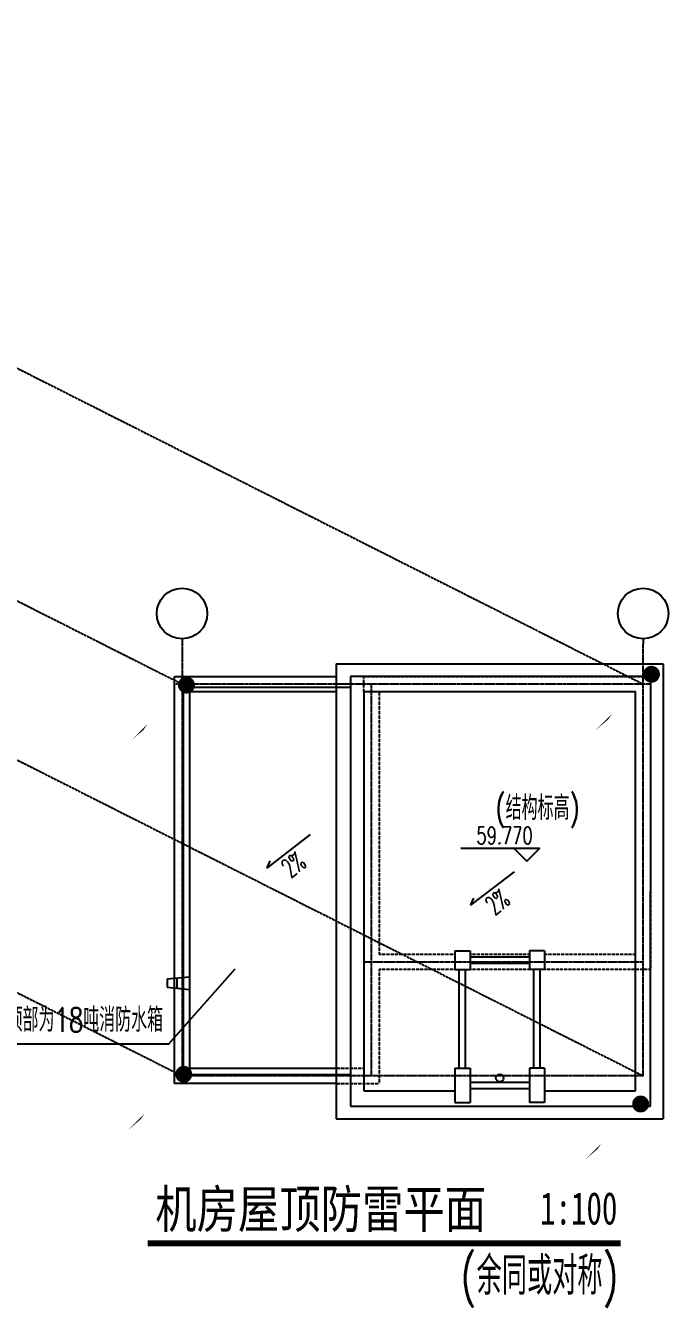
# Model space of a CAD drawing. Extents: x -170759 to 304867, y -311201 to 112352.
# Drawn here: x 95677 to 105853, y 43112 to 63396 of the extents above; entities that cross this region are included whole.
import ezdxf

# ---------------------------------------------------------------- set-up
doc = ezdxf.new("R2010")
doc.units = 0
doc.linetypes.add('DASH', pattern=[0.35, 0.25, -0.1])
doc.linetypes.add('DOTE', pattern=[2.42, 2, -0.2, 0.02, -0.2])
for name, color, linetype in [('AXIS', 3, 'CONTINUOUS'), ('DOOR', 2, 'CONTINUOUS'), ('DOTE', 251, 'CONTINUOUS'), ('LAYER2', 7, 'CONTINUOUS'), ('LTN_WIRE', 1, 'CONTINUOUS'), ('PUB_DIM1', 3, 'CONTINUOUS'), ('TEX', 7, 'CONTINUOUS'), ('TEXT', 6, 'CONTINUOUS'), ('WALL', 7, 'CONTINUOUS'), ('WZ', 3, 'CONTINUOUS')]:
    doc.layers.add(name, color=color, linetype=linetype)
doc.styles.add('-黑体', font='SIMHEI.TTF', dxfattribs={"width": 0.8})
doc.styles.add('HZ1', font='txt', dxfattribs={"bigfont": 'hzk'})
doc.styles.add('HZS', font='txt', dxfattribs={"width": 0.7, "bigfont": 'HZS'})
doc.styles.add('HZTXT', font='txt.shx', dxfattribs={"width": 0.8, "bigfont": 'hztxt.shx'})
doc.styles.add('HZXXX', font='romans', dxfattribs={"width": 0.7, "bigfont": 'hzs'})
doc.styles.add('SONG', font='SimSun.ttf', dxfattribs={"height": 600})

# ---------------------------------------------------------------- blocks, each defined once
blk = doc.blocks.new('A$C31A77FF5')
at = {"layer": 'LAYER2', "color": 6}
blk.add_lwpolyline([(193, 207, 0, 0, 0), (517, 640, 96, 0, 0), (710, 932, 0, 0, 0)], format="xyseb", dxfattribs=at)
at = {"layer": 'LAYER2', "color": 6, "const_width": 134}
blk.add_lwpolyline([(93, 187, -1), (173, 79, -1)], format="xyb", close=True, dxfattribs=at)

msp = doc.modelspace()

# ---------------------------------------------------------------- linework, layer by layer
at = {"layer": 'AXIS'}
for p, q in [((98153.38706, 53692.1187), (98153.38706, 53601.67942)), ((105453.38706, 53692.1187), (105453.38706, 53601.67942)), ((103653.38706, 48656.31643), (102713.38706, 48656.31643)), ((103653.38706, 48556.31643), (102713.38706, 48556.31643)), ((102543.38706, 46896.31643), (102543.38706, 48456.31643)), ((102643.38706, 46896.31643), (102643.38706, 48456.31643)), ((103723.38706, 46896.31643), (103723.38706, 48456.31643)), ((103823.38706, 46896.31643), (103823.38706, 48456.31643)), ((102713.38706, 46676.31643), (103653.38706, 46676.31643)), ((102713.38706, 46576.31643), (103653.38706, 46576.31643))]:
    msp.add_line(p, q, dxfattribs=at)
for centre, radius in [((98153.38706, 54092.1187), 400), ((105453.38706, 54092.1187), 400), ((103183.38706, 46739.95525), 60)]:
    msp.add_circle(centre, radius, dxfattribs=at)
at = {"layer": 'DOOR'}
for p, q in [((100593.38706, 53296.31643), (105773.38706, 53296.31643)), ((100593.38706, 53296.31643), (100593.38706, 46098.16368)), ((105773.38706, 53296.31643), (105773.38706, 46098.16368)), ((101033.38706, 52856.31643), (105333.38706, 52856.31643)), ((101033.38706, 52856.31643), (101033.38706, 46538.16368)), ((105333.38706, 46538.16368), (105333.38706, 52856.31643)), ((102473.38706, 48756.31643), (102473.38706, 48456.31643)), ((102473.38706, 48756.31643), (102713.38706, 48756.31643)), ((102713.38706, 48756.31643), (102713.38706, 48456.31643)), ((103653.38706, 48756.31643), (103653.38706, 48456.31643)), ((103893.38706, 48756.31643), (103653.38706, 48756.31643)), ((103893.38706, 48756.31643), (103893.38706, 48456.31643)), ((102473.38706, 48456.31643), (102713.38706, 48456.31643)), ((103893.38706, 48456.31643), (103653.38706, 48456.31643)), ((102473.38706, 46896.31643), (102713.38706, 46896.31643)), ((102473.38706, 46896.31643), (102473.38706, 46356.31643)), ((102713.38706, 46896.31643), (102713.38706, 46356.31643)), ((103893.38706, 46896.31643), (103653.38706, 46896.31643)), ((103653.38706, 46896.31643), (103653.38706, 46356.31643)), ((103893.38706, 46896.31643), (103893.38706, 46356.31643)), ((101033.38706, 46538.16368), (102473.38706, 46538.16368)), ((103893.38706, 46538.16368), (105333.38706, 46538.16368)), ((102473.38706, 46356.31643), (102713.38706, 46356.31643)), ((103893.38706, 46356.31643), (103653.38706, 46356.31643)), ((100593.38706, 46098.16368), (105773.38706, 46098.16368))]:
    msp.add_line(p, q, dxfattribs=at)
at = {"layer": 'DOTE', "linetype": 'DOTE', "ltscale": 0.5}
for p, q in [((98153.38706, 53601.67942), (98153.38706, 46776.31643)), ((105453.38706, 46776.31643), (105453.38706, 53601.67942)), ((105553.38706, 52976.31643), (98055.38706, 52976.31643)), ((101153.38706, 46776.31643), (101153.38706, 52976.31643)), ((105453.38706, 48576.31643), (101033.38706, 48576.31643)), ((105453.38706, 46776.31643), (98153.38706, 46776.31643))]:
    msp.add_line(p, q, dxfattribs=at)
at = {"layer": 'LTN_WIRE'}
for p, q in [((105573.38706, 53096.31643), (100820.01085, 53096.31643)), ((100820.01085, 53096.31643), (100820.01085, 46294.64185)), ((105570.37528, 46294.64185), (105573.38706, 53096.31643)), ((98169.30101, 52922.38459), (98169.30101, 46797.71776)), ((100835.77672, 52922.38459), (98169.30101, 52922.38459)), ((98169.30101, 46797.71776), (100835.77672, 46797.71776)), ((100820.01085, 46294.64185), (105570.37528, 46294.64185))]:
    msp.add_line(p, q, dxfattribs=at)
at = {"layer": 'PUB_DIM1'}
for p, q in [((97942.42203, 47279.89657), (98993.88646, 48469.59476)), ((94452.27162, 47279.89657), (97942.42203, 47279.89657))]:
    msp.add_line(p, q, dxfattribs=at)
at = {"layer": 'TEX', "color": 3}
for points in [[(100183.23436, 50596.31601), (99500.09135, 50069.35895), (99547.74847, 50176.22224)], [(103411.21912, 50006.66281), (102728.0761, 49479.70574), (102775.73323, 49586.56904)]]:
    msp.add_lwpolyline(points, dxfattribs=at)
at = {"layer": 'TEXT', "color": 8, "linetype": 'DASH'}
for p, q in [((77494.70248, 63395.91724), (98153.38706, 52976.31643)), ((84794.70248, 63395.91724), (105453.38706, 52976.31643)), ((77494.70248, 57195.91724), (98153.38706, 46776.31643)), ((84794.70248, 57195.91724), (105453.38706, 46776.31643))]:
    msp.add_line(p, q, dxfattribs=at)
at = {"layer": 'TEXT', "color": 3}
msp.add_lwpolyline([(103411.82261, 50375.14922), (103611.82261, 50175.07031), (103811.82261, 50375.14922), (102565.67371, 50375.14922)], dxfattribs=at)
at = {"layer": 'TEXT', "color": 3, "const_width": 96}
msp.add_lwpolyline([(97609.76065, 44126.20254), (105096.28903, 44126.20254)], dxfattribs=at)
at = {"layer": 'WALL'}
for p, q in [((98033.38706, 46656.31643), (98033.38706, 53096.31643)), ((98033.38706, 53096.31643), (100593.38706, 53096.31643)), ((98273.38706, 52856.31643), (98273.38706, 46896.31643)), ((98273.38706, 52856.31643), (100593.38706, 52856.31643)), ((98273.38706, 46896.31643), (100593.38706, 46896.31643)), ((100593.38706, 46656.31643), (98033.38706, 46656.31643))]:
    msp.add_line(p, q, dxfattribs=at)
at = {"layer": 'WALL', "color": 9, "linetype": 'DASH'}
for p, q in [((101033.38706, 53096.31643), (105573.38706, 53096.31643)), ((101033.38706, 52856.31643), (101033.38706, 53096.31643)), ((105573.38706, 48456.31643), (105573.38706, 53096.31643)), ((101273.38706, 52856.31643), (101273.38706, 48696.31643)), ((102473.38706, 48696.31643), (101273.38706, 48696.31643)), ((103653.38706, 48696.31643), (102713.38706, 48696.31643)), ((105333.38706, 48696.31643), (103893.38706, 48696.31643)), ((102473.38706, 48456.31643), (101273.38706, 48456.31643)), ((101273.38706, 48456.31643), (101273.38706, 46656.31643)), ((103653.38706, 48456.31643), (102713.38706, 48456.31643)), ((105573.38706, 48456.31643), (103893.38706, 48456.31643)), ((100593.38706, 46896.31643), (101033.38706, 46896.31643)), ((100593.38706, 46656.31643), (101273.38706, 46656.31643))]:
    msp.add_line(p, q, dxfattribs=at)
at = {"layer": 'WALL', "color": 8}
for p, q in [((97919.62705, 48308.51652), (98273.38706, 48343.51652)), ((97919.62705, 48308.51652), (97919.62705, 48178.51652)), ((98073.38706, 48317.47001), (98073.38706, 48169.56303)), ((97919.62705, 48178.51652), (98273.38706, 48143.51652))]:
    msp.add_line(p, q, dxfattribs=at)

# ---------------------------------------------------------------- block references
at = {"layer": 'LTN_WIRE', "rotation": 172.0626252549822}
for p in [(105735.60446, 53244.19003), (98373.17405, 53073.10372), (98330.36944, 46913.99985), (105564.38555, 46443.51259)]:
    msp.add_blockref('A$C31A77FF5', p, dxfattribs=at)

# ---------------------------------------------------------------- texts
at = {"layer": 'TEX', "color": 3, "style": 'HZXXX', "text_generation_flag": 6, "width": 0.6}
for p in [(99874.45965, 49895.77616), (103102.44441, 49306.12295)]:
    msp.add_text('2%', height=300, rotation=217.645571247, dxfattribs=at).set_placement(p)
at = {"layer": 'TEXT', "color": 3, "width": 0.7}
for s, height, style, p in [('59.770', 270, 'HZTXT', (102814.25512, 50444.03949)), ('1:100', 514.285714, '-黑体', (103821.8025, 44422.82144))]:
    msp.add_text(s, height=height, dxfattribs=dict(at, style=style)).set_placement(p)
at = {"layer": 'TEXT', "color": 3, "ltscale": 1000}
for s, style, width, p in [('机房屋顶防雷平面', 'SONG', 0.8, (97729.79711, 44368.10542)), ('(余同或对称)', 'HZ1', 0.7, (102564.8144, 43311.95726))]:
    msp.add_text(s, height=600, dxfattribs=dict(at, style=style, width=width)).set_placement(p)
at = {"layer": 'WZ', "style": 'HZS', "width": 0.7}
for s, p in [(' (结构标高)', (102880.6877, 50825.52935)), ('G1楼此顶部为18吨消防水箱', (94402.22413, 47472.47463))]:
    msp.add_text(s, height=380, dxfattribs=at).set_placement(p)

doc.saveas('drawing.dxf')
